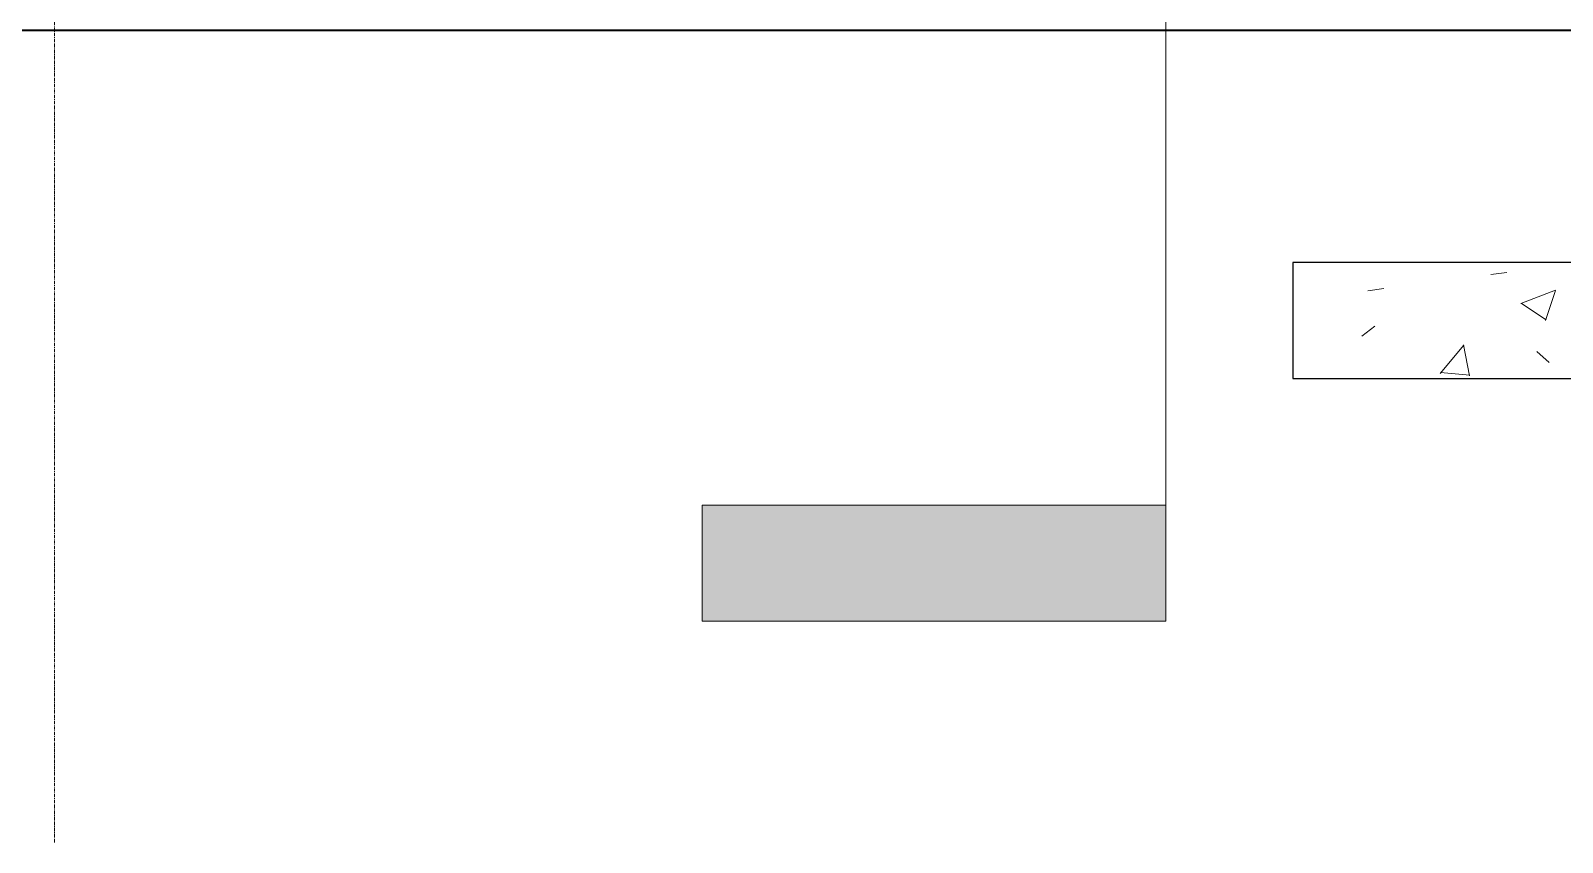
# Model space of a CAD drawing. Header units: inches. Extents: x -23034 to -8448, y -290 to 853.
# Drawn here: x -9281.4 to -9043.6, y -132 to -6 of the extents above; entities that cross this region are included whole.
import ezdxf

# ---------------------------------------------------------------- set-up
doc = ezdxf.new("R2010")
doc.units = ezdxf.units.IN
doc.header["$MEASUREMENT"] = 0
doc.linetypes.add('Grid Line 1_2_', pattern=[0.875, 0.5, -0.125, 0.125, -0.125])
for name, color, linetype, lineweight in [('C-TOPO', 7, 'Continuous', 9), ('G-ANNO-SYMB', 111, 'Continuous', 9), ('S-FNDN', 32, 'Continuous', 9), ('S-GRID', 1, 'Continuous', 9)]:
    doc.layers.add(name, color=color, linetype=linetype, lineweight=lineweight)

# ---------------------------------------------------------------- blocks, each defined once
blk = doc.blocks.new('Struct_Sports Complex_2015_rvt-4-Section 16')
at = {"layer": 'S-FNDN'}
h = blk.add_hatch(dxfattribs=at)
h.set_pattern_fill('FP_30', color=256, style=0, pattern_type=2)
h.set_pattern_definition([(50, (-21606.15, 72.08), (55.0854, -4.82), [5.76, -63.36]), (355, (-21606.15, 72.08), (-10.6557, 57.7685), [4.608, -50.688]), (100.451, (-21601.557, 71.68), (44.4295, 52.9487), [4.895, -53.848]), (46.184, (-21606.15, 87.44), (81.9644, -12.712), [8.64, -95.04]), (96.636, (-21599.32, 86.38), (71.781, 74.812), [7.343, -80.772]), (351.184, (-21606.15, 87.44), (71.782, 74.812), [6.912, -76.032]), (21, (-21598.47, 83.6), (45.842, -30.9215), [5.76, -63.36]), (326, (-21598.47, 83.6), (18.687, 55.6915), [4.608, -50.688]), (71.451, (-21594.65, 81.025), (64.529, 24.77), [4.895, -53.848]), (37.5, (-21606.148, 72.082), (0.9339, 25.5668), [2.534, -47.539, 2.534, -48.922, -50.88]), (37.5, (-21606.148, 72.082), (0.9339, 25.5668), [-101.53, 2.534, -48.346]), (7.5, (-21606.148, 72.082), (20.204, 30.2913), [2.534, -26.803, 2.534, -46.387, -19.392]), (7.5, (-21606.148, 72.082), (20.204, 30.2913), [-78.259, 2.534, -16.858]), (327.5, (-21623.274, 72.082), (40.9978, -1.7324), [2.534, -16.666, 2.534, -57.37, -79.488]), (327.5, (-21623.274, 72.082), (40.9978, -1.7324), [-79.104, 2.534, -76.954]), (317.5, (-21630.954, 72.082), (44.789, 7.6878), [2.534, -22.426, 2.534, -37.248, -56.448]), (317.5, (-21630.954, 72.082), (44.789, 7.6878), [-64.742, 2.534, -53.914])])
h.paths.add_polyline_path([(-21174.77, -60), (-21096.8, -60), (-21096.8, -42), (-21192.8, -42), (-21192.8, -60)], flags=0)
at = {"layer": 'S-FNDN', "color": 10, "lineweight": 25}
for p, q in [((-21096.8, -42), (-21192.8, -42)), ((-21192.8, -42), (-21192.8, -60)), ((-21192.8, -60), (-21096.8, -60))]:
    blk.add_line(p, q, dxfattribs=at)
blk = doc.blocks.new('Section - 3_32_ x 3_8_-18514-Section 16')
at = {"layer": 'G-ANNO-SYMB'}
blk.add_hatch(color=256, dxfattribs=at).paths.add_polyline_path([(-22131.83, -79.66), (-22059.83, -79.66), (-22059.83, -97.66), (-22131.83, -97.66)], flags=0)
for p, q in [((-22131.83, -79.66), (-22131.83, -97.66)), ((-22059.83, -79.66), (-22131.83, -79.66)), ((-22059.83, -97.66), (-22059.83, -79.66)), ((-22131.83, -97.66), (-22059.83, -97.66))]:
    blk.add_line(p, q, dxfattribs=at)

msp = doc.modelspace()

# ---------------------------------------------------------------- linework, layer by layer
at = {"layer": 'C-TOPO'}
msp.add_line((-9346.08053, -6.00628), (-9024.91061, -6.00628), dxfattribs=at)
at = {"layer": 'C-TOPO', "lineweight": 35}
msp.add_line((-9024.9102, -6.00628), (-9346.0801, -6.00628), dxfattribs=at)
at = {"layer": 'G-ANNO-SYMB'}
msp.add_line((-9105.13, 737.15708), (-9105.13, -79.66081), dxfattribs=at)
at = {"layer": 'S-GRID', "linetype": 'Grid Line 1_2_'}
msp.add_line((-9277.6602, -132), (-9277.6602, 648.65882), dxfattribs=at)
msp.add_line((-9277.6602, -132), (-9277.6602, 648.65882), dxfattribs=at)

# ---------------------------------------------------------------- block references
at = {"color": 90, "lineweight": 5}
msp.add_blockref('Struct_Sports Complex_2015_rvt-4-Section 16', (12107.39261, 0), dxfattribs=at)
at = {"layer": 'G-ANNO-SYMB'}
msp.add_blockref('Section - 3_32_ x 3_8_-18514-Section 16', (12954.70309, 0), dxfattribs=at)

doc.saveas('drawing.dxf')
